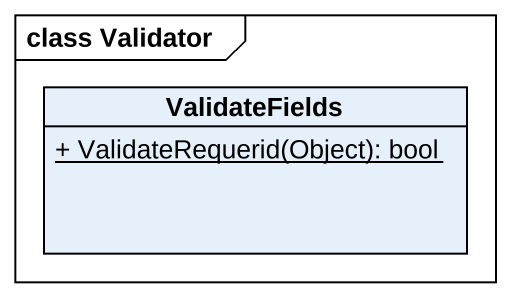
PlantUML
@startuml
mainframe class Validator
hide circle
hide empty members
skinparam classAttributeIconSize 0
class ValidateFields {
  {static} + ValidateRequerid(Object): bool
}
@enduml
